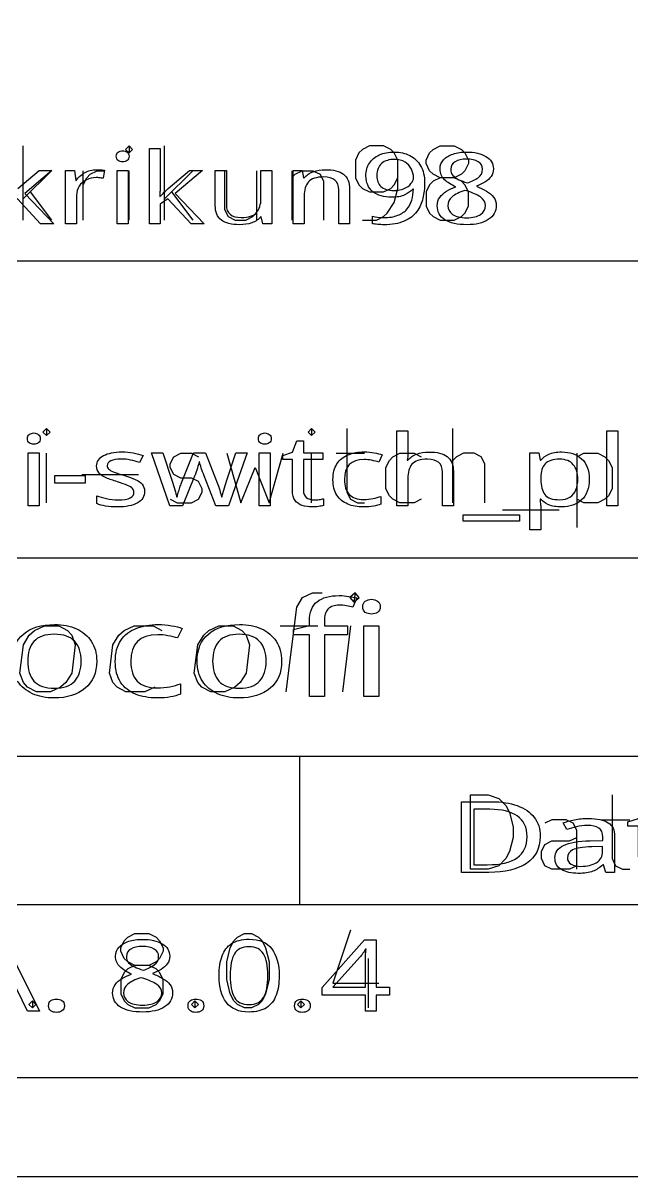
# Model space of a CAD drawing. Header units: millimetres. Extents: x 10 to 287, y 10 to 200.
# Drawn here: x 191.41 to 203.72, y 10 to 33.3 of the extents above; entities that cross this region are included whole.
import ezdxf

# ---------------------------------------------------------------- set-up
doc = ezdxf.new("R2010")
doc.units = ezdxf.units.MM
doc.layers.get('0').update_dxf_attribs({"linetype": 'CONTINUOUS'})

msp = doc.modelspace()

# ---------------------------------------------------------------- linework, layer by layer
at = {"color": 7}
for points in [[(10, 200.0072), (287.0022, 200.0072), (287.0022, 10), (10, 10)], [(12, 198.0072), (285.0022, 198.0072), (285.0022, 12), (12, 12)], [(177.0022, 44), (285.0022, 44), (285.0022, 12), (177.0022, 12)], [(193.4278, 30.724)], [(198.91708, 30.55)], [(200.3747, 30.556)], [(200.37778, 30.698)], [(192.90307, 30.342)], [(193.53627, 30.322), (193.53627, 29.25), (193.31428, 29.25), (193.31428, 30.322)], [(197.52203, 30.342)], [(199.52759, 30.068)], [(199.99876, 29.612)], [(191.63314, 25.024)], [(196.30005, 25.024)], [(203.43065, 23.55), (203.20806, 23.55), (203.20806, 25.07), (203.43065, 25.07)], [(191.74191, 24.622), (191.74191, 23.55), (191.51931, 23.55), (191.51931, 24.622)], [(196.40882, 24.622), (196.40882, 23.55), (196.18622, 23.55), (196.18622, 24.622)], [(202.25695, 24.494)], [(192.05809, 24.008), (192.05809, 24.164), (192.67023, 24.164), (192.67023, 24.008)], [(197.29165, 23.674)], [(198.29586, 23.53)], [(201.4425, 23.242), (200.30929, 23.242), (200.30929, 23.37), (201.4425, 23.37)], [(198.45701, 21.66532)], [(191.682, 19.7956), (191.5035, 19.8908), (191.4201, 19.986), (191.3487, 20.1765), (191.4201, 20.7479), (191.5392, 20.9384), (191.6463, 21.0337), (191.8487, 21.1289), (192.1344, 21.1289), (192.313, 21.0337), (192.3963, 20.9384), (192.4677, 20.7479), (192.3963, 20.1765), (192.2773, 19.986), (192.1701, 19.8908), (191.9677, 19.7956)], [(195.2058, 19.7956), (195.0273, 19.8908), (194.9439, 19.986), (194.8725, 20.1765), (194.9439, 20.7479), (195.063, 20.9384), (195.1701, 21.0337), (195.3725, 21.1289), (195.6582, 21.1289), (195.8368, 21.0337), (195.9201, 20.9384), (195.9915, 20.7479), (195.9201, 20.1765), (195.8011, 19.986), (195.6939, 19.8908), (195.4915, 19.7956)], [(198.6051, 21.12932), (198.6051, 19.69996), (198.30203, 19.69996), (198.30203, 21.12932)], [(191.50687, 20.41731)], [(192.90172, 20.41728)], [(195.24369, 20.41731)], [(196.63854, 20.41728)], [(194.12091, 19.67327)], [(200.458, 16.2139), (200.458, 17.7139), (200.8152, 17.7139), (201.0295, 17.6424), (201.1723, 17.4996), (201.2437, 17.3567), (201.3152, 17.071), (201.3152, 16.8567), (201.2437, 16.571), (201.1723, 16.4282), (201.0295, 16.2853), (200.8152, 16.2139)], [(202.83348, 17.24001)], [(201.59864, 16.87201)], [(201.86286, 16.87801)], [(195.8866, 14.9139), (196.0295, 14.9139), (196.1723, 14.8424), (196.2437, 14.771), (196.3152, 14.6282), (196.3866, 14.3424), (196.3866, 13.9853), (196.3152, 13.6996), (196.2437, 13.5567), (196.1723, 13.4853), (196.0295, 13.4139), (195.8866, 13.4139), (195.7437, 13.4853), (195.6723, 13.5567), (195.6009, 13.6996), (195.5295, 13.9853), (195.5295, 14.3424), (195.6009, 14.6282), (195.6723, 14.771), (195.7437, 14.8424)], [(191.50538, 13.35), (191.2851, 13.792), (190.56026, 13.792), (190.34255, 13.35), (190.10947, 13.35), (190.82407, 14.784), (191.03154, 14.784), (191.74358, 13.35)], [(193.82845, 14.798)], [(198.81487, 13.674), (198.5485, 13.674), (198.5485, 13.35), (198.33079, 13.35), (198.33079, 13.674), (197.45482, 13.674), (197.45482, 13.824), (198.31542, 14.786), (198.5485, 14.786), (198.5485, 13.832), (198.81487, 13.832)], [(193.82551, 14.656)], [(195.60045, 14.066)], [(196.58908, 14.066)], [(193.44384, 13.712)], [(191.93055, 13.458)], [(194.74754, 13.458)], [(196.89902, 13.458)]]:
    msp.add_lwpolyline(points, close=True, dxfattribs=at)
for points in [[(191.30629, 29.96), (191.73766, 30.322), (191.9975, 30.322), (191.45008, 29.864), (192.03534, 29.25), (191.76793, 29.25), (191.29872, 29.75), (191.14484, 29.644), (191.14484, 29.25), (190.92537, 29.25), (190.92537, 30.77), (191.14479, 30.77)], [(191.4139, 29.3217), (191.4139, 30.8217)], [(193.5567, 30.8217), (193.4853, 30.7502), (193.5567, 30.6788), (193.6281, 30.7502), (193.5567, 30.8217), (193.5567, 30.6788)], [(194.34609, 29.96), (194.77747, 30.322), (195.0373, 30.322), (194.48988, 29.864), (195.07514, 29.25), (194.80774, 29.25), (194.33852, 29.75), (194.18464, 29.644), (194.18464, 29.25), (193.96517, 29.25), (193.96517, 30.77), (194.18459, 30.77)], [(194.18459, 30.77), (194.18459, 29.976)], [(194.271, 29.3217), (194.271, 30.8217)], [(198.271, 29.3217), (198.5567, 29.3217), (198.6996, 29.3931), (198.771, 29.4645), (198.9139, 29.6788), (198.9853, 29.9645), (198.9853, 30.536), (198.9139, 30.6788), (198.8424, 30.7502), (198.6996, 30.8217), (198.4139, 30.8217), (198.271, 30.7502), (198.1996, 30.6788), (198.1281, 30.536), (198.1281, 30.1788), (198.1996, 30.036), (198.271, 29.9645), (198.4139, 29.8931), (198.6996, 29.8931), (198.8424, 29.9645), (198.9139, 30.036), (198.9853, 30.1788)], [(199.8424, 30.1788), (199.6996, 30.2502), (199.6281, 30.3217), (199.5567, 30.4645), (199.5567, 30.536), (199.6281, 30.6788), (199.6996, 30.7502), (199.8424, 30.8217), (200.1281, 30.8217), (200.271, 30.7502), (200.3424, 30.6788), (200.4139, 30.536), (200.4139, 30.4645), (200.3424, 30.3217), (200.271, 30.2502), (200.1281, 30.1788), (199.8424, 30.1788), (199.6996, 30.1074), (199.6281, 30.036), (199.5567, 29.8931), (199.5567, 29.6074), (199.6281, 29.4645), (199.6996, 29.3931), (199.8424, 29.3217), (200.1281, 29.3217), (200.271, 29.3931), (200.3424, 29.4645), (200.4139, 29.6074), (200.4139, 29.8931), (200.3424, 30.036), (200.271, 30.1074), (200.1281, 30.1788)], [(191.9853, 30.3217), (191.4139, 29.7502)], [(192.49442, 29.822), (192.49442, 29.25), (192.27243, 29.25), (192.27243, 30.322), (192.45406, 30.322), (192.47926, 30.126), (192.48936, 30.126)], [(192.6281, 29.3217), (192.6281, 30.3217)], [(192.6281, 30.036), (192.6996, 30.1788), (192.771, 30.2502), (192.9139, 30.3217), (193.0567, 30.3217)], [(193.06198, 30.33), (193.03428, 30.168)], [(193.5567, 29.3217), (193.5567, 30.3217)], [(194.8424, 30.3217), (194.271, 29.7502)], [(195.29706, 29.62), (195.29706, 30.322), (195.52158, 30.322), (195.52158, 29.632)], [(195.4853, 30.3217), (195.4853, 29.536), (195.5567, 29.3931), (195.6996, 29.3217), (195.9139, 29.3217), (196.0567, 29.3931), (196.1281, 29.4645)], [(196.1281, 30.3217), (196.1281, 29.3217)], [(196.44237, 30.322), (196.44237, 29.25), (196.26074, 29.25), (196.22794, 29.392), (196.21784, 29.392)], [(196.22037, 29.764), (196.22037, 30.322), (196.44237, 30.322)], [(196.8424, 30.3217), (196.8424, 29.3217)], [(196.8424, 30.1788), (196.9139, 30.2502), (197.0567, 30.3217), (197.271, 30.3217), (197.4139, 30.2502), (197.4853, 30.1074), (197.4853, 29.3217)], [(197.09319, 29.806), (197.09319, 29.25), (196.87119, 29.25), (196.87119, 30.322), (197.0503, 30.322), (197.0831, 30.176), (197.0957, 30.176)], [(191.5567, 29.8931), (191.9853, 29.3217)], [(194.4139, 29.8931), (194.8424, 29.3217)], [(198.01147, 29.948), (198.01147, 29.25), (197.792, 29.25), (197.792, 29.936)], [(199.30309, 29.95), (199.28799, 29.95)], [(200.37975, 29.912), (200.33935, 29.924)], [(194.17459, 29.802), (194.18469, 29.802)], [(198.47313, 29.25), (198.47313, 29.4)], [(177.0022, 28.5), (285.0022, 28.5)], [(191.8866, 25.1139), (191.8152, 25.0424), (191.8866, 24.971), (191.958, 25.0424), (191.8866, 25.1139), (191.8866, 24.971)], [(197.2437, 25.1139), (197.1723, 25.0424), (197.2437, 24.971), (197.3152, 25.0424), (197.2437, 25.1139), (197.2437, 24.971)], [(197.958, 25.1139), (197.958, 23.8282), (198.0295, 23.6853), (198.1723, 23.6139), (198.3152, 23.6139)], [(199.18867, 24.104), (199.18867, 23.55), (198.96607, 23.55), (198.96607, 25.07), (199.18873, 25.07)], [(199.18873, 25.07), (199.18873, 24.624)], [(200.1009, 23.6139), (200.1009, 25.1139)], [(196.85659, 23.862), (196.85659, 24.486), (196.66435, 24.486), (196.66435, 24.57), (196.85912, 24.64), (196.94762, 24.868), (197.07915, 24.868), (197.07915, 24.622), (197.47122, 24.622), (197.47122, 24.486), (197.07915, 24.486), (197.07915, 23.866)], [(191.8866, 23.6139), (191.8866, 24.6139)], [(193.84142, 24.57), (193.76552, 24.43)], [(194.87845, 24.154), (194.63562, 23.552), (194.38267, 23.552), (194.01083, 24.624), (194.24102, 24.624), (194.4282, 24.052)], [(194.3866, 23.6853), (194.5295, 23.6139), (194.8152, 23.6139), (194.958, 23.6853), (195.0295, 23.8282), (195.0295, 23.8996), (194.958, 24.0424), (194.8152, 24.1139), (194.6009, 24.1139), (194.458, 24.1853), (194.3866, 24.3282), (194.3866, 24.3996), (194.458, 24.5424), (194.6009, 24.6139), (194.8152, 24.6139), (194.958, 24.5424)], [(194.6179, 24.02), (194.8582, 24.624), (195.10103, 24.624), (195.33375, 24.02)], [(195.52595, 24.052), (195.71566, 24.624), (195.94331, 24.624), (195.56642, 23.552), (195.30596, 23.552)], [(195.5295, 24.6139), (195.8152, 23.6139), (196.1009, 24.3282), (196.3866, 23.6139), (196.6723, 24.6139)], [(197.2437, 23.6139), (197.2437, 24.6139)], [(197.7437, 24.6139), (198.3152, 24.6139)], [(198.66772, 24.584), (198.59942, 24.438)], [(199.458, 23.6853), (199.3152, 23.6139), (199.0295, 23.6139), (198.8866, 23.6853), (198.8152, 23.7567), (198.7437, 23.8996), (198.7437, 24.3282), (198.8152, 24.471), (198.8866, 24.5424), (199.0295, 24.6139), (199.3152, 24.6139), (199.458, 24.5424)], [(199.17603, 24.474), (199.19123, 24.474)], [(200.7437, 23.6139), (200.7437, 24.3996), (200.6723, 24.5424), (200.5295, 24.6139), (200.3152, 24.6139), (200.1723, 24.5424), (200.1009, 24.471)], [(201.87585, 23.51), (201.87585, 23.07), (201.65325, 23.07), (201.65325, 24.622), (201.83538, 24.622), (201.86568, 24.476), (201.87578, 24.476)], [(202.2982, 24.642), (202.29747, 24.642)], [(202.6009, 24.6139), (202.6009, 23.1139)], [(202.6009, 24.5424), (202.7437, 24.6139), (203.0295, 24.6139), (203.1723, 24.5424), (203.2437, 24.471), (203.3152, 24.3282), (203.3152, 23.8996), (203.2437, 23.7567), (203.1723, 23.6853), (203.0295, 23.6139), (202.7437, 23.6139), (202.6009, 23.6853)], [(194.97965, 24.44), (194.96955, 24.44)], [(200.10943, 24.248), (200.10943, 23.55), (199.88937, 23.55), (199.88937, 24.236)], [(192.6009, 24.1853), (193.7437, 24.1853)], [(195.30596, 23.552), (195.07325, 24.156)], [(201.87505, 24.122), (201.87505, 24.088)], [(193.86931, 23.846), (193.86921, 23.846)], [(192.90295, 23.598), (192.90295, 23.758)], [(194.5167, 23.732), (194.5268, 23.732)], [(195.42475, 23.734), (195.43485, 23.734)], [(197.48132, 23.696), (197.48132, 23.562)], [(198.64493, 23.744), (198.64493, 23.588)], [(201.87505, 23.686), (201.85985, 23.686)], [(201.1009, 23.471), (202.2437, 23.471)], [(177.0022, 22.5), (285.0022, 22.5)], [(196.7296, 19.7956), (196.9439, 21.5098), (197.063, 21.7003), (197.2654, 21.7956), (197.4558, 21.7956)], [(198.1225, 21.7956), (198.0154, 21.7003), (198.0987, 21.6051), (198.2058, 21.7003), (198.1225, 21.7956), (198.0987, 21.6051)], [(198.15737, 21.69203), (198.07817, 21.50803)], [(197.96795, 20.94798), (197.503, 20.94798), (197.503, 19.69996), (197.19992, 19.69996), (197.19992, 20.94798), (196.87618, 20.94798), (196.87618, 21.05732), (197.19992, 21.13732), (197.19992, 21.22002)], [(197.50304, 21.22269), (197.50304, 21.12939), (197.96799, 21.12939), (197.96795, 20.94798)], [(194.0749, 19.8908), (193.8725, 19.7956), (193.4915, 19.7956), (193.313, 19.8908), (193.2296, 19.986), (193.1582, 20.1765), (193.2296, 20.7479), (193.3487, 20.9384), (193.4558, 21.0337), (193.6582, 21.1289), (194.0392, 21.1289), (194.2177, 21.0337)], [(194.6272, 21.07862), (194.5342, 20.88395)], [(196.6106, 21.1289), (197.3725, 21.1289)], [(197.8725, 19.7956), (198.0392, 21.1289)], [(194.59619, 19.95857), (194.59619, 19.75057)], [(177.0022, 18.5), (285.0022, 18.5)], [(197.0022, 18.5), (197.0022, 15.5)], [(203.3152, 17.7139), (203.3152, 16.4282), (203.3866, 16.2853), (203.5295, 16.2139), (203.6723, 16.2139)], [(200.82545, 16.15001), (200.27198, 16.15001), (200.27198, 17.57801), (200.88386, 17.57801)], [(200.8477, 17.42401), (200.52229, 17.42401), (200.52229, 16.30401), (200.79208, 16.30401)], [(203.84871, 16.46201), (203.84871, 17.08601), (203.63733, 17.08601), (203.63733, 17.17001), (203.85149, 17.24001), (203.94879, 17.46801), (204.09342, 17.46801), (204.09342, 17.22201), (204.52451, 17.22201), (204.52451, 17.08601), (204.09342, 17.08601), (204.09342, 16.46601)], [(202.6009, 16.2139), (202.6009, 16.9996), (202.5295, 17.1424), (202.3866, 17.2139), (202.1009, 17.2139), (201.958, 17.1424)], [(202.39961, 17.01601), (202.32451, 17.14801)], [(203.1009, 17.2139), (203.6723, 17.2139)], [(202.6009, 16.2853), (202.458, 16.2139), (202.1009, 16.2139), (201.958, 16.2853), (201.8866, 16.4282), (201.8866, 16.571), (201.958, 16.7139), (202.1009, 16.7853), (202.458, 16.7853), (202.6009, 16.8567)], [(202.87524, 16.79001), (203.12834, 16.79601), (203.12834, 16.86001)], [(203.36753, 16.88001), (203.36753, 16.15001), (203.18952, 16.15001), (203.14222, 16.30201), (203.13112, 16.30201)], [(203.12556, 16.67401), (202.90584, 16.66801)], [(203.12556, 16.57801), (203.12556, 16.67401)], [(177.0022, 15.5), (285.0022, 15.5)], [(193.6723, 14.271), (193.5295, 14.3424), (193.458, 14.4139), (193.3866, 14.5567), (193.3866, 14.6282), (193.458, 14.771), (193.5295, 14.8424), (193.6723, 14.9139), (193.958, 14.9139), (194.1009, 14.8424), (194.1723, 14.771), (194.2437, 14.6282), (194.2437, 14.5567), (194.1723, 14.4139), (194.1009, 14.3424), (193.958, 14.271), (193.6723, 14.271), (193.5295, 14.1996), (193.458, 14.1282), (193.3866, 13.9853), (193.3866, 13.6996), (193.458, 13.5567), (193.5295, 13.4853), (193.6723, 13.4139), (193.958, 13.4139), (194.1009, 13.4853), (194.1723, 13.5567), (194.2437, 13.6996), (194.2437, 13.9853), (194.1723, 14.1282), (194.1009, 14.1996), (193.958, 14.271)], [(198.0295, 14.9853), (197.6723, 13.9139), (198.6009, 13.9139)], [(198.34399, 14.598), (198.33379, 14.598)], [(198.22369, 14.442), (197.67557, 13.832), (198.33079, 13.832)], [(198.33079, 13.832), (198.33079, 14.282)], [(198.3866, 14.4139), (198.3866, 13.4139)], [(193.83063, 14.012), (193.78963, 14.024)], [(191.6009, 13.5567), (191.6723, 13.4853), (191.6009, 13.4139), (191.5295, 13.4853), (191.6009, 13.5567), (191.6009, 13.4139)], [(194.8866, 13.5567), (194.958, 13.4853), (194.8866, 13.4139), (194.8152, 13.4853), (194.8866, 13.5567), (194.8866, 13.4139)], [(197.0295, 13.5567), (197.1009, 13.4853), (197.0295, 13.4139), (196.958, 13.4853), (197.0295, 13.5567), (197.0295, 13.4139)]]:
    msp.add_lwpolyline(points, dxfattribs=at)
for points in [[(193.2967, 30.612), (193.2967, 30.650667), (193.3093, 30.678667), (193.3345, 30.696)], [(193.3345, 30.526), (193.3093, 30.544667), (193.2967, 30.573333), (193.2967, 30.612)], [(193.3345, 30.696), (193.3597, 30.714667), (193.3908, 30.724), (193.4278, 30.724)], [(193.4278, 30.724), (193.461467, 30.724), (193.4909, 30.714667), (193.5161, 30.696)], [(193.5161, 30.696), (193.543033, 30.678667), (193.5565, 30.650667), (193.5565, 30.612)], [(193.5565, 30.612), (193.5565, 30.573333), (193.543033, 30.544667), (193.5161, 30.526)], [(198.4126, 30.474), (198.459667, 30.546), (198.526097, 30.601333), (198.61189, 30.64)], [(198.61189, 30.64), (198.699343, 30.678667), (198.80109, 30.698), (198.91713, 30.698)], [(198.9171, 30.55), (198.812833, 30.55), (198.727063, 30.522667), (198.65979, 30.468)], [(199.13151, 30.494), (199.07431, 30.531333), (199.002833, 30.55), (198.91708, 30.55)], [(198.91713, 30.698), (199.03149, 30.698), (199.13492, 30.674667), (199.22742, 30.628)], [(199.22742, 30.628), (199.319913, 30.582667), (199.39307, 30.513333), (199.44689, 30.42)], [(199.84049, 30.358), (199.84049, 30.43), (199.864023, 30.491333), (199.91109, 30.542)], [(199.91109, 30.542), (199.958157, 30.592667), (200.022063, 30.631333), (200.10281, 30.658)], [(200.10281, 30.658), (200.183537, 30.684667), (200.275193, 30.698), (200.37778, 30.698)], [(200.37472, 30.556), (200.28054, 30.556), (200.20402, 30.538), (200.14516, 30.502)], [(200.60931, 30.502), (200.550443, 30.538), (200.47224, 30.556), (200.3747, 30.556)], [(200.37772, 30.698), (200.535807, 30.698), (200.665303, 30.668667), (200.76621, 30.61)], [(200.76621, 30.61), (200.867117, 30.551333), (200.91757, 30.466667), (200.91757, 30.356)], [(192.65585, 30.278), (192.726483, 30.320667), (192.80889, 30.342), (192.90307, 30.342)], [(192.90308, 30.342), (192.92828, 30.342), (192.95518, 30.340667), (192.98378, 30.338)], [(192.98378, 30.338), (193.01238, 30.336667), (193.038447, 30.334), (193.06198, 30.33)], [(193.4278, 30.5), (193.3908, 30.5), (193.3597, 30.508667), (193.3345, 30.526)], [(193.5161, 30.526), (193.4909, 30.508667), (193.461467, 30.5), (193.4278, 30.5)], [(197.0957, 30.176), (197.139433, 30.232), (197.199977, 30.273333), (197.27733, 30.3)], [(197.27733, 30.3), (197.354697, 30.328), (197.436263, 30.342), (197.52203, 30.342)], [(197.52207, 30.342), (197.683523, 30.342), (197.805453, 30.310667), (197.88786, 30.248)], [(198.342, 30.216), (198.342, 30.316), (198.365533, 30.402), (198.4126, 30.474)], [(198.65979, 30.468), (198.59419, 30.413333), (198.56139, 30.33), (198.56139, 30.218)], [(199.26016, 30.354), (199.23156, 30.41), (199.188677, 30.456667), (199.13151, 30.494)], [(199.30306, 30.184), (199.30306, 30.241333), (199.28876, 30.298), (199.26016, 30.354)], [(199.44689, 30.42), (199.50069, 30.328), (199.52759, 30.210667), (199.52759, 30.068)], [(199.93129, 30.14), (199.870757, 30.197333), (199.84049, 30.27), (199.84049, 30.358)], [(200.14516, 30.502), (200.086293, 30.467333), (200.05686, 30.416667), (200.05686, 30.35)], [(200.05686, 30.35), (200.05686, 30.300667), (200.07116, 30.259333), (200.09976, 30.226)], [(200.60681, 30.18), (200.667343, 30.221333), (200.69761, 30.278), (200.69761, 30.35)], [(200.69761, 30.35), (200.69761, 30.416667), (200.668177, 30.467333), (200.60931, 30.502)], [(200.91757, 30.356), (200.91757, 30.298667), (200.901603, 30.248667), (200.86967, 30.206)], [(192.48936, 30.126), (192.531427, 30.184667), (192.586923, 30.235333), (192.65585, 30.278)], [(192.69373, 30.136), (192.633197, 30.106667), (192.584427, 30.064667), (192.54742, 30.01)], [(192.88798, 30.182), (192.819027, 30.182), (192.754277, 30.166667), (192.69373, 30.136)], [(192.96108, 30.178), (192.934147, 30.180667), (192.90978, 30.182), (192.88798, 30.182)], [(193.03428, 30.168), (193.012413, 30.172), (192.988013, 30.175333), (192.96108, 30.178)], [(197.17899, 30.094), (197.12179, 30.027333), (197.09319, 29.931333), (197.09319, 29.806)], [(197.48928, 30.194), (197.3396, 30.194), (197.23617, 30.160667), (197.17899, 30.094)], [(197.792, 29.936), (197.792, 30.108), (197.691093, 30.194), (197.48928, 30.194)], [(197.88786, 30.248), (197.970267, 30.185333), (198.01147, 30.085333), (198.01147, 29.948)], [(198.48326, 29.896), (198.389087, 29.972), (198.342, 30.078667), (198.342, 30.216)], [(198.56139, 30.218), (198.56139, 30.126), (198.589123, 30.053333), (198.64459, 30)], [(199.25256, 30.06), (199.286227, 30.1), (199.30306, 30.141333), (199.30306, 30.184)], [(199.52759, 30.068), (199.52759, 29.965333), (199.515823, 29.864), (199.49229, 29.764)], [(200.15581, 29.996), (200.066677, 30.036), (199.991837, 30.084), (199.93129, 30.14)], [(200.09976, 30.226), (200.130027, 30.192667), (200.17039, 30.164), (200.22085, 30.14)], [(200.22085, 30.14), (200.271317, 30.117333), (200.326813, 30.095333), (200.38734, 30.074)], [(200.38734, 30.074), (200.474793, 30.103333), (200.54795, 30.138667), (200.60681, 30.18)], [(200.74606, 30.092), (200.693927, 30.06), (200.636747, 30.031333), (200.57452, 30.006)], [(200.86967, 30.206), (200.839403, 30.163333), (200.7982, 30.125333), (200.74606, 30.092)], [(192.54742, 30.01), (192.512087, 29.956667), (192.49442, 29.894), (192.49442, 29.822)], [(194.17959, 29.892), (194.17759, 29.857333), (194.175923, 29.827333), (194.17459, 29.802)], [(194.18459, 29.976), (194.18459, 29.954667), (194.182923, 29.926667), (194.17959, 29.892)], [(194.18469, 29.802), (194.194757, 29.812667), (194.20989, 29.828), (194.23009, 29.848)], [(194.23009, 29.848), (194.25029, 29.868), (194.270457, 29.888), (194.29059, 29.908)], [(194.29059, 29.908), (194.312457, 29.929333), (194.330957, 29.946667), (194.34609, 29.96)], [(198.85914, 29.784), (198.70442, 29.784), (198.579127, 29.821333), (198.48326, 29.896)], [(198.64459, 30), (198.70179, 29.948), (198.789243, 29.922), (198.90695, 29.922)], [(199.12654, 29.832), (199.057587, 29.8), (198.968453, 29.784), (198.85914, 29.784)], [(198.90695, 29.922), (198.987677, 29.922), (199.05747, 29.934667), (199.11633, 29.96)], [(199.11633, 29.96), (199.175197, 29.986667), (199.220607, 30.02), (199.25256, 30.06)], [(199.28799, 29.95), (199.249323, 29.904667), (199.195507, 29.865333), (199.12654, 29.832)], [(199.26779, 29.728), (199.28799, 29.798667), (199.299757, 29.872667), (199.30309, 29.95)], [(199.83291, 29.782), (199.868243, 29.831333), (199.91449, 29.873333), (199.97165, 29.908)], [(199.97165, 29.908), (200.02885, 29.942667), (200.090237, 29.972), (200.15581, 29.996)], [(200.33935, 29.924), (200.228357, 29.885333), (200.143427, 29.842), (200.08456, 29.794)], [(200.65472, 29.79), (200.585767, 29.836667), (200.49411, 29.877333), (200.37975, 29.912)], [(200.57452, 30.006), (200.64852, 29.976667), (200.71579, 29.944667), (200.77633, 29.91)], [(200.77633, 29.91), (200.836863, 29.875333), (200.884793, 29.834667), (200.92012, 29.788)], [(195.42068, 29.322), (195.338267, 29.384667), (195.29706, 29.484), (195.29706, 29.62)], [(195.52158, 29.632), (195.52158, 29.461333), (195.621647, 29.376), (195.82178, 29.376)], [(196.13207, 29.476), (196.190937, 29.542667), (196.22037, 29.638667), (196.22037, 29.764)], [(199.16939, 29.544), (199.21479, 29.597333), (199.24759, 29.658667), (199.26779, 29.728)], [(199.49229, 29.764), (199.470423, 29.665333), (199.42922, 29.575333), (199.36868, 29.494)], [(199.78241, 29.614), (199.78241, 29.678), (199.799243, 29.734), (199.83291, 29.782)], [(199.93629, 29.33), (199.833703, 29.398), (199.78241, 29.492667), (199.78241, 29.614)], [(200.08456, 29.794), (200.02736, 29.746), (199.99876, 29.685333), (199.99876, 29.612)], [(199.99884, 29.612), (199.99884, 29.542667), (200.02994, 29.484667), (200.09214, 29.438)], [(200.75814, 29.618), (200.75814, 29.687333), (200.723667, 29.744667), (200.65472, 29.79)], [(200.65974, 29.438), (200.72534, 29.484667), (200.75814, 29.544667), (200.75814, 29.618)], [(200.97562, 29.62), (200.97562, 29.5), (200.921803, 29.404667), (200.81417, 29.334)], [(200.92012, 29.788), (200.95712, 29.741333), (200.97562, 29.685333), (200.97562, 29.62)], [(195.82178, 29.376), (195.971453, 29.376), (196.074883, 29.409333), (196.13207, 29.476)], [(196.21784, 29.392), (196.174107, 29.336), (196.11356, 29.294667), (196.0362, 29.268)], [(198.47313, 29.4), (198.53873, 29.382667), (198.61273, 29.374), (198.69513, 29.374)], [(198.69513, 29.374), (198.81285, 29.374), (198.90955, 29.389333), (198.98523, 29.42)], [(198.98523, 29.42), (199.062597, 29.450667), (199.123983, 29.492), (199.16939, 29.544)], [(199.36868, 29.494), (199.309813, 29.414), (199.225723, 29.35), (199.11641, 29.302)], [(200.09214, 29.438), (200.15434, 29.392667), (200.250203, 29.37), (200.37973, 29.37)], [(200.37973, 29.37), (200.502497, 29.37), (200.595833, 29.392667), (200.65974, 29.438)], [(195.78898, 29.23), (195.625853, 29.23), (195.503087, 29.260667), (195.42068, 29.322)], [(196.0362, 29.268), (195.95884, 29.242667), (195.876433, 29.23), (195.78898, 29.23)], [(198.58161, 29.236), (198.53621, 29.238667), (198.50005, 29.243333), (198.47313, 29.25)], [(198.70017, 29.23), (198.66657, 29.23), (198.62705, 29.232), (198.58161, 29.236)], [(199.11641, 29.302), (199.008777, 29.254), (198.87003, 29.23), (198.70017, 29.23)], [(200.38532, 29.23), (200.190233, 29.23), (200.040557, 29.263333), (199.93629, 29.33)], [(200.81417, 29.334), (200.706537, 29.264667), (200.563587, 29.23), (200.38532, 29.23)], [(191.50164, 24.912), (191.50164, 24.950667), (191.514273, 24.978667), (191.53954, 24.996)], [(191.53954, 24.996), (191.564807, 25.014667), (191.596007, 25.024), (191.63314, 25.024)], [(191.63314, 25.024), (191.666873, 25.024), (191.696373, 25.014667), (191.72164, 24.996)], [(191.72164, 24.996), (191.74864, 24.978667), (191.76214, 24.950667), (191.76214, 24.912)], [(196.16855, 24.912), (196.16855, 24.950667), (196.181183, 24.978667), (196.20645, 24.996)], [(196.20645, 24.996), (196.231717, 25.014667), (196.262917, 25.024), (196.30005, 25.024)], [(196.30005, 25.024), (196.333783, 25.024), (196.363283, 25.014667), (196.38855, 24.996)], [(196.38855, 24.996), (196.41555, 24.978667), (196.42905, 24.950667), (196.42905, 24.912)], [(191.53954, 24.826), (191.514273, 24.844667), (191.50164, 24.873333), (191.50164, 24.912)], [(191.63314, 24.8), (191.596007, 24.8), (191.564807, 24.808667), (191.53954, 24.826)], [(191.72164, 24.826), (191.696373, 24.808667), (191.666873, 24.8), (191.63314, 24.8)], [(191.76214, 24.912), (191.76214, 24.873333), (191.74864, 24.844667), (191.72164, 24.826)], [(196.20645, 24.826), (196.181183, 24.844667), (196.16855, 24.873333), (196.16855, 24.912)], [(196.30005, 24.8), (196.262917, 24.8), (196.231717, 24.808667), (196.20645, 24.826)], [(196.38855, 24.826), (196.363283, 24.808667), (196.333783, 24.8), (196.30005, 24.8)], [(196.42905, 24.912), (196.42905, 24.873333), (196.41555, 24.844667), (196.38855, 24.826)], [(192.90045, 24.358), (192.90045, 24.448667), (192.946823, 24.518667), (193.03957, 24.568)], [(193.03957, 24.568), (193.134003, 24.617333), (193.257103, 24.642), (193.40887, 24.642)], [(193.39369, 24.498), (193.302623, 24.498), (193.23264, 24.486), (193.18374, 24.462)], [(193.58593, 24.478), (193.52353, 24.491333), (193.45945, 24.498), (193.39369, 24.498)], [(193.40887, 24.642), (193.491503, 24.642), (193.568233, 24.635333), (193.63906, 24.622)], [(193.76552, 24.43), (193.708187, 24.448667), (193.648323, 24.464667), (193.58593, 24.478)], [(193.63906, 24.622), (193.711573, 24.608667), (193.779027, 24.591333), (193.84142, 24.57)], [(197.75711, 24.402), (197.812777, 24.484667), (197.88866, 24.545333), (197.98476, 24.584)], [(198.306, 24.488), (198.03956, 24.488), (197.90634, 24.352667), (197.90634, 24.082)], [(197.98476, 24.584), (198.08088, 24.622667), (198.18965, 24.642), (198.31107, 24.642)], [(198.45777, 24.472), (198.40377, 24.482667), (198.35318, 24.488), (198.306, 24.488)], [(198.31107, 24.642), (198.378523, 24.642), (198.44429, 24.636), (198.50837, 24.624)], [(198.59942, 24.438), (198.558953, 24.45), (198.511737, 24.461333), (198.45777, 24.472)], [(198.50837, 24.624), (198.574103, 24.613333), (198.62722, 24.6), (198.66772, 24.584)], [(199.18873, 24.624), (199.18873, 24.570667), (199.184497, 24.520667), (199.17603, 24.474)], [(199.19123, 24.474), (199.235097, 24.528667), (199.294117, 24.57), (199.36829, 24.598)], [(199.58583, 24.494), (199.434057, 24.494), (199.329503, 24.46), (199.27217, 24.392)], [(199.36829, 24.598), (199.444177, 24.626), (199.525963, 24.64), (199.61365, 24.64)], [(199.88937, 24.236), (199.88937, 24.408), (199.78819, 24.494), (199.58583, 24.494)], [(199.61365, 24.64), (199.777223, 24.64), (199.900327, 24.608667), (199.98296, 24.546)], [(199.98296, 24.546), (200.067273, 24.484667), (200.10943, 24.385333), (200.10943, 24.248)], [(201.87578, 24.476), (201.916247, 24.522667), (201.969367, 24.562), (202.03514, 24.594)], [(202.25697, 24.494), (202.11869, 24.494), (202.020883, 24.463333), (201.96355, 24.402)], [(202.03514, 24.594), (202.10094, 24.626), (202.188627, 24.642), (202.2982, 24.642)], [(202.53267, 24.384), (202.47367, 24.457333), (202.381763, 24.494), (202.25695, 24.494)], [(202.29747, 24.642), (202.464417, 24.642), (202.59848, 24.596), (202.69966, 24.504)], [(202.69966, 24.504), (202.802527, 24.412), (202.85396, 24.273333), (202.85396, 24.088)], [(192.95105, 24.214), (192.917317, 24.251333), (192.90045, 24.299333), (192.90045, 24.358)], [(193.18374, 24.462), (193.13654, 24.439333), (193.11294, 24.408), (193.11294, 24.368)], [(193.11294, 24.368), (193.11294, 24.337333), (193.123907, 24.312), (193.14584, 24.292)], [(193.14584, 24.292), (193.167773, 24.272), (193.204027, 24.252), (193.2546, 24.232)], [(194.93665, 24.316), (194.92145, 24.264), (194.90205, 24.21), (194.87845, 24.154)], [(194.96955, 24.44), (194.962817, 24.409333), (194.95185, 24.368), (194.93665, 24.316)], [(195.01505, 24.316), (194.998183, 24.368), (194.986383, 24.409333), (194.97965, 24.44)], [(195.07325, 24.156), (195.051317, 24.210667), (195.031917, 24.264), (195.01505, 24.316)], [(197.67611, 24.08), (197.67611, 24.212), (197.70311, 24.319333), (197.75711, 24.402)], [(199.27217, 24.392), (199.216503, 24.325333), (199.18867, 24.229333), (199.18867, 24.104)], [(201.96355, 24.402), (201.906217, 24.340667), (201.876717, 24.247333), (201.87505, 24.122)], [(202.62377, 24.09), (202.62377, 24.212667), (202.593403, 24.310667), (202.53267, 24.384)], [(193.09523, 24.118), (193.03283, 24.144667), (192.98477, 24.176667), (192.95105, 24.214)], [(193.32035, 24.038), (193.232663, 24.064667), (193.157623, 24.091333), (193.09523, 24.118)], [(193.2546, 24.232), (193.306867, 24.212), (193.376007, 24.189333), (193.46202, 24.164)], [(193.52524, 23.966), (193.47804, 23.987333), (193.409743, 24.011333), (193.32035, 24.038)], [(193.46202, 24.164), (193.548027, 24.138667), (193.621383, 24.112667), (193.68209, 24.086)], [(193.68209, 24.086), (193.742823, 24.059333), (193.789197, 24.026667), (193.82121, 23.988)], [(194.4282, 24.052), (194.446733, 23.994667), (194.464433, 23.936667), (194.4813, 23.878)], [(194.5825, 23.92), (194.5943, 23.957333), (194.6061, 23.990667), (194.6179, 24.02)], [(195.33375, 24.02), (195.350617, 23.973333), (195.368317, 23.923333), (195.38685, 23.87)], [(195.46775, 23.872), (195.486283, 23.930667), (195.505683, 23.990667), (195.52595, 24.052)], [(197.75451, 23.768), (197.702243, 23.849333), (197.67611, 23.953333), (197.67611, 24.08)], [(197.90634, 24.082), (197.90634, 23.952667), (197.938373, 23.853333), (198.00244, 23.784)], [(201.87505, 24.088), (201.87505, 23.956), (201.902017, 23.854), (201.95595, 23.782)], [(202.58327, 23.876), (202.61027, 23.938667), (202.62377, 24.01), (202.62377, 24.09)], [(202.85396, 24.088), (202.85396, 23.905333), (202.802527, 23.766667), (202.69966, 23.672)], [(193.62642, 23.902), (193.607887, 23.923333), (193.57416, 23.944667), (193.52524, 23.966)], [(193.57832, 23.714), (193.62892, 23.743333), (193.65422, 23.782), (193.65422, 23.83)], [(193.65422, 23.83), (193.65422, 23.856667), (193.644953, 23.880667), (193.62642, 23.902)], [(193.86921, 23.846), (193.86921, 23.742), (193.820307, 23.663333), (193.7225, 23.61)], [(193.82121, 23.988), (193.853277, 23.950667), (193.86931, 23.903333), (193.86931, 23.846)], [(194.4813, 23.878), (194.498167, 23.819333), (194.509967, 23.770667), (194.5167, 23.732)], [(194.5268, 23.732), (194.532133, 23.754667), (194.539733, 23.782667), (194.5496, 23.816)], [(194.5496, 23.816), (194.559733, 23.849333), (194.5707, 23.884), (194.5825, 23.92)], [(195.38685, 23.87), (195.405383, 23.816667), (195.418017, 23.771333), (195.42475, 23.734)], [(195.43485, 23.734), (195.440183, 23.767333), (195.45115, 23.813333), (195.46775, 23.872)], [(196.91219, 23.66), (196.875123, 23.708), (196.85659, 23.775333), (196.85659, 23.862)], [(197.07915, 23.866), (197.07915, 23.800667), (197.09855, 23.752), (197.13735, 23.72)], [(198.00244, 23.784), (198.068173, 23.716), (198.165137, 23.682), (198.29333, 23.682)], [(201.95595, 23.782), (202.011617, 23.711333), (202.11364, 23.676), (202.26202, 23.676)], [(202.46438, 23.728), (202.518313, 23.764), (202.557943, 23.813333), (202.58327, 23.876)], [(192.90295, 23.758), (192.956883, 23.736667), (193.021807, 23.716667), (193.09772, 23.698)], [(193.08254, 23.548), (193.015087, 23.56), (192.955223, 23.576667), (192.90295, 23.598)], [(193.3279, 23.53), (193.233467, 23.53), (193.15168, 23.536), (193.08254, 23.548)], [(193.09772, 23.698), (193.175287, 23.680667), (193.2537, 23.672), (193.33296, 23.672)], [(193.7225, 23.61), (193.624693, 23.556667), (193.49316, 23.53), (193.3279, 23.53)], [(193.33296, 23.672), (193.44594, 23.672), (193.527727, 23.686), (193.57832, 23.714)], [(197.05637, 23.558), (196.99737, 23.578), (196.94931, 23.612), (196.91219, 23.66)], [(197.25367, 23.53), (197.182843, 23.53), (197.117077, 23.539333), (197.05637, 23.558)], [(197.13735, 23.72), (197.177817, 23.689333), (197.22925, 23.674), (197.29165, 23.674)], [(197.38014, 23.54), (197.336273, 23.533333), (197.294117, 23.53), (197.25367, 23.53)], [(197.29161, 23.674), (197.325343, 23.674), (197.359913, 23.676), (197.39532, 23.68)], [(197.48132, 23.562), (197.45772, 23.552667), (197.423993, 23.545333), (197.38014, 23.54)], [(197.39532, 23.68), (197.43072, 23.684), (197.459387, 23.689333), (197.48132, 23.696)], [(197.97457, 23.588), (197.881823, 23.626667), (197.80847, 23.686667), (197.75451, 23.768)], [(198.29582, 23.53), (198.174407, 23.53), (198.067323, 23.549333), (197.97457, 23.588)], [(198.29333, 23.682), (198.365843, 23.682), (198.430767, 23.688), (198.4881, 23.7)], [(198.49316, 23.546), (198.439227, 23.535333), (198.37346, 23.53), (198.29586, 23.53)], [(198.4881, 23.7), (198.545433, 23.712), (198.59771, 23.726667), (198.64493, 23.744)], [(198.64493, 23.588), (198.599397, 23.569333), (198.548807, 23.555333), (198.49316, 23.546)], [(201.85985, 23.686), (201.86185, 23.663333), (201.864517, 23.634667), (201.86785, 23.6)], [(201.86785, 23.6), (201.873183, 23.565333), (201.87585, 23.535333), (201.87585, 23.51)], [(202.03441, 23.576), (201.966957, 23.606667), (201.913837, 23.643333), (201.87505, 23.686)], [(202.29494, 23.53), (202.190387, 23.53), (202.103543, 23.545333), (202.03441, 23.576)], [(202.26202, 23.676), (202.342967, 23.676), (202.41042, 23.693333), (202.46438, 23.728)], [(202.69966, 23.672), (202.59848, 23.577333), (202.463573, 23.53), (202.29494, 23.53)], [(197.3549, 21.61736), (197.46052, 21.69914), (197.608617, 21.74003), (197.79919, 21.74003)], [(197.79919, 21.74003), (197.87037, 21.74003), (197.936957, 21.734697), (197.99895, 21.72403)], [(197.99895, 21.72403), (198.06095, 21.715163), (198.113757, 21.704497), (198.15737, 21.69203)], [(197.19992, 21.22002), (197.19992, 21.404913), (197.25158, 21.53736), (197.3549, 21.61736)], [(197.57534, 21.46803), (197.52714, 21.416497), (197.50304, 21.334717), (197.50304, 21.22269)], [(197.80264, 21.54803), (197.701613, 21.54803), (197.625847, 21.521363), (197.57534, 21.46803)], [(197.95074, 21.53473), (197.90254, 21.543597), (197.853173, 21.54803), (197.80264, 21.54803)], [(198.07817, 21.50803), (198.041437, 21.516897), (197.99896, 21.525797), (197.95074, 21.53473)], [(198.27788, 21.51602), (198.27788, 21.567553), (198.295113, 21.604887), (198.32958, 21.62802)], [(198.32958, 21.40135), (198.295113, 21.426217), (198.27788, 21.46444), (198.27788, 21.51602)], [(198.32958, 21.62802), (198.364047, 21.652887), (198.406523, 21.66532), (198.45701, 21.66532)], [(198.45701, 21.66532), (198.502943, 21.66532), (198.543123, 21.652887), (198.57755, 21.62802)], [(198.57755, 21.62802), (198.614283, 21.604887), (198.63265, 21.567553), (198.63265, 21.51602)], [(198.63265, 21.51602), (198.63265, 21.464487), (198.614283, 21.426263), (198.57755, 21.40135)], [(198.45701, 21.36665), (198.406477, 21.36665), (198.364, 21.378217), (198.32958, 21.40135)], [(198.57755, 21.40135), (198.543083, 21.378217), (198.502903, 21.36665), (198.45701, 21.36665)], [(191.42076, 20.96395), (191.5746, 21.09195), (191.78469, 21.15595), (192.05103, 21.15595)], [(192.05103, 21.15595), (192.216343, 21.15595), (192.36329, 21.126617), (192.49187, 21.06795)], [(192.49187, 21.06795), (192.62045, 21.011083), (192.72033, 20.927527), (192.79151, 20.81728)], [(193.38733, 20.83595), (193.463103, 20.94617), (193.566427, 21.02706), (193.6973, 21.07862)], [(193.6973, 21.07862), (193.828173, 21.130153), (193.976267, 21.15592), (194.14158, 21.15592)], [(194.14158, 21.15592), (194.233427, 21.15592), (194.322973, 21.14792), (194.41022, 21.13192)], [(194.41022, 21.13192), (194.499767, 21.11772), (194.572093, 21.099953), (194.6272, 21.07862)], [(195.15759, 20.96395), (195.311423, 21.09195), (195.52151, 21.15595), (195.78785, 21.15595)], [(195.78785, 21.15595), (195.95317, 21.15595), (196.100117, 21.126617), (196.22869, 21.06795)], [(196.22869, 21.06795), (196.35727, 21.011083), (196.45715, 20.927527), (196.52833, 20.81728)], [(191.19346, 20.41728), (191.19346, 20.653727), (191.269227, 20.83595), (191.42076, 20.96395)], [(191.6343, 20.81465), (191.549347, 20.718643), (191.50687, 20.586197), (191.50687, 20.41731)], [(192.04414, 20.95865), (191.855867, 20.95865), (191.719253, 20.91065), (191.6343, 20.81465)], [(192.45743, 20.81465), (192.370183, 20.91065), (192.23242, 20.95865), (192.04414, 20.95865)], [(192.58831, 20.41731), (192.58831, 20.586197), (192.544683, 20.718643), (192.45743, 20.81465)], [(192.79151, 20.81728), (192.864983, 20.708833), (192.90172, 20.5755), (192.90172, 20.41728)], [(193.27712, 20.40661), (193.27712, 20.58261), (193.313857, 20.725723), (193.38733, 20.83595)], [(194.13469, 20.95055), (193.77191, 20.95055), (193.59052, 20.770103), (193.59052, 20.40921)], [(194.34133, 20.92925), (194.267857, 20.94345), (194.198977, 20.95055), (194.13469, 20.95055)], [(194.5342, 20.88395), (194.479067, 20.89995), (194.414777, 20.91505), (194.34133, 20.92925)], [(194.93028, 20.41728), (194.93028, 20.653727), (195.00605, 20.83595), (195.15759, 20.96395)], [(195.37112, 20.81465), (195.286167, 20.718643), (195.24369, 20.586197), (195.24369, 20.41731)], [(195.78096, 20.95865), (195.592687, 20.95865), (195.456073, 20.91065), (195.37112, 20.81465)], [(196.19425, 20.81465), (196.107003, 20.91065), (195.96924, 20.95865), (195.78096, 20.95865)], [(196.32513, 20.41731), (196.32513, 20.586197), (196.281503, 20.718643), (196.19425, 20.81465)], [(196.52833, 20.81728), (196.601803, 20.708833), (196.63854, 20.5755), (196.63854, 20.41728)], [(191.50687, 20.41731), (191.50687, 20.248417), (191.549347, 20.114193), (191.6343, 20.01464)], [(192.45743, 20.01464), (192.544683, 20.114193), (192.58831, 20.248417), (192.58831, 20.41731)], [(192.90172, 20.41731), (192.90172, 20.180863), (192.823653, 19.99775), (192.66752, 19.86797)], [(193.38389, 19.99061), (193.31271, 20.09905), (193.27712, 20.237717), (193.27712, 20.40661)], [(193.59052, 20.40921), (193.59052, 20.236763), (193.634147, 20.104317), (193.7214, 20.01187)], [(195.04049, 20.01194), (194.967017, 20.12394), (194.93028, 20.259053), (194.93028, 20.41728)], [(195.24369, 20.41731), (195.24369, 20.248417), (195.286167, 20.114193), (195.37112, 20.01464)], [(196.19425, 20.01464), (196.281503, 20.114193), (196.32513, 20.248417), (196.32513, 20.41731)], [(196.63854, 20.41731), (196.63854, 20.180863), (196.560473, 19.99775), (196.40434, 19.86797)], [(191.6033, 19.7586), (191.47702, 19.817267), (191.377143, 19.901713), (191.30367, 20.01194)], [(191.6343, 20.01464), (191.721547, 19.91686), (191.85931, 19.86797), (192.04759, 19.86797)], [(192.66752, 19.86797), (192.513687, 19.73819), (192.304747, 19.6733), (192.0407, 19.6733)], [(192.04759, 19.86797), (192.23357, 19.86797), (192.370183, 19.91686), (192.45743, 20.01464)], [(193.68352, 19.7506), (193.55724, 19.802133), (193.457363, 19.882137), (193.38389, 19.99061)], [(193.7214, 20.01187), (193.810947, 19.921203), (193.94297, 19.87587), (194.11747, 19.87587)], [(194.11747, 19.87587), (194.216197, 19.87587), (194.304593, 19.88387), (194.38266, 19.89987)], [(194.38266, 19.89987), (194.460727, 19.91587), (194.531903, 19.935437), (194.59619, 19.95857)], [(195.34012, 19.7586), (195.21384, 19.817267), (195.113963, 19.901713), (195.04049, 20.01194)], [(195.37112, 20.01464), (195.458367, 19.91686), (195.59613, 19.86797), (195.78441, 19.86797)], [(196.40434, 19.86797), (196.250507, 19.73819), (196.041567, 19.6733), (195.77752, 19.6733)], [(195.78441, 19.86797), (195.97039, 19.86797), (196.107003, 19.91686), (196.19425, 20.01464)], [(192.0407, 19.6733), (191.87768, 19.6733), (191.73188, 19.701733), (191.6033, 19.7586)], [(194.12092, 19.6733), (193.955607, 19.6733), (193.809807, 19.699067), (193.68352, 19.7506)], [(194.38955, 19.69457), (194.316077, 19.68037), (194.22653, 19.67327), (194.12091, 19.67327)], [(194.59619, 19.75057), (194.53419, 19.725703), (194.46531, 19.707037), (194.38955, 19.69457)], [(195.77752, 19.6733), (195.6145, 19.6733), (195.4687, 19.701733), (195.34012, 19.7586)], [(200.88386, 17.57801), (201.082253, 17.57801), (201.25469, 17.551343), (201.40117, 17.49801)], [(201.40117, 17.49801), (201.549503, 17.444677), (201.663537, 17.36601), (201.74327, 17.26201)], [(201.40117, 17.29001), (201.271377, 17.379343), (201.086887, 17.42401), (200.8477, 17.42401)], [(201.59864, 16.87201), (201.59864, 17.062677), (201.532817, 17.20201), (201.40117, 17.29001)], [(201.74327, 17.26201), (201.822997, 17.15801), (201.86286, 17.03001), (201.86286, 16.87801)], [(202.32451, 17.14801), (202.389443, 17.173343), (202.466393, 17.194677), (202.55536, 17.21201)], [(202.59708, 17.07201), (202.52662, 17.05601), (202.460797, 17.037343), (202.39961, 17.01601)], [(202.55536, 17.21201), (202.64436, 17.230677), (202.737067, 17.24001), (202.83348, 17.24001)], [(202.81958, 17.09801), (202.7417, 17.09801), (202.667533, 17.089343), (202.59708, 17.07201)], [(203.04764, 17.04601), (202.99384, 17.080677), (202.91782, 17.09801), (202.81958, 17.09801)], [(202.83352, 17.24001), (203.015233, 17.24001), (203.149663, 17.211343), (203.23681, 17.15401)], [(203.12834, 16.86001), (203.12834, 16.949343), (203.10144, 17.011343), (203.04764, 17.04601)], [(203.23681, 17.15401), (203.323957, 17.096677), (203.36753, 17.005343), (203.36753, 16.88001)], [(200.79208, 16.30401), (201.329787, 16.30401), (201.59864, 16.493343), (201.59864, 16.87201)], [(201.86286, 16.87801), (201.86286, 16.636677), (201.77108, 16.454677), (201.58752, 16.33201)], [(202.33568, 16.69401), (202.452493, 16.752677), (202.632347, 16.784677), (202.87524, 16.79001)], [(202.16046, 16.44801), (202.16046, 16.554677), (202.218867, 16.636677), (202.33568, 16.69401)], [(202.51924, 16.60401), (202.44878, 16.566677), (202.41355, 16.51401), (202.41355, 16.44601)], [(202.90584, 16.66801), (202.72042, 16.662677), (202.591553, 16.641343), (202.51924, 16.60401)], [(202.99762, 16.34601), (203.082913, 16.396677), (203.12556, 16.47401), (203.12556, 16.57801)], [(201.58752, 16.33201), (201.405807, 16.210677), (201.151783, 16.15001), (200.82545, 16.15001)], [(202.29396, 16.20601), (202.20496, 16.25801), (202.16046, 16.338677), (202.16046, 16.44801)], [(202.41355, 16.44601), (202.41355, 16.38601), (202.438583, 16.34201), (202.48865, 16.31401)], [(202.48865, 16.31401), (202.540583, 16.28601), (202.606407, 16.27201), (202.68612, 16.27201)], [(202.68612, 16.27201), (202.810347, 16.27201), (202.91418, 16.296677), (202.99762, 16.34601)], [(202.63049, 16.13001), (202.495137, 16.13001), (202.38296, 16.155343), (202.29396, 16.20601)], [(202.9253, 16.17201), (202.852993, 16.14401), (202.754723, 16.13001), (202.63049, 16.13001)], [(203.13112, 16.30201), (203.066187, 16.243343), (202.99758, 16.20001), (202.9253, 16.17201)], [(193.35461, 14.642), (193.40241, 14.692667), (193.467297, 14.731333), (193.54927, 14.758)], [(193.54927, 14.758), (193.63123, 14.784667), (193.72429, 14.798), (193.82845, 14.798)], [(193.82847, 14.798), (193.988977, 14.798), (194.120457, 14.768667), (194.22291, 14.71)], [(194.22291, 14.71), (194.325363, 14.651333), (194.37659, 14.566667), (194.37659, 14.456)], [(195.43393, 14.462), (195.47493, 14.571333), (195.539817, 14.654667), (195.62859, 14.712)], [(195.62859, 14.712), (195.717383, 14.770667), (195.83435, 14.8), (195.97949, 14.8)], [(195.97949, 14.8), (196.18439, 14.8), (196.337213, 14.735333), (196.43796, 14.606)], [(193.28291, 14.458), (193.28291, 14.53), (193.30681, 14.591333), (193.35461, 14.642)], [(193.37511, 14.24), (193.313643, 14.297333), (193.28291, 14.37), (193.28291, 14.458)], [(193.59239, 14.602), (193.53259, 14.567333), (193.50269, 14.516667), (193.50269, 14.45)], [(193.50269, 14.45), (193.50269, 14.400667), (193.517223, 14.359333), (193.54629, 14.326)], [(193.82547, 14.656), (193.72985, 14.656), (193.652157, 14.638), (193.59239, 14.602)], [(194.06371, 14.602), (194.003977, 14.638), (193.924577, 14.656), (193.82551, 14.656)], [(194.06111, 14.28), (194.122577, 14.321333), (194.15331, 14.378), (194.15331, 14.45)], [(194.15331, 14.45), (194.15331, 14.516667), (194.123443, 14.567333), (194.06371, 14.602)], [(194.37659, 14.456), (194.37659, 14.398667), (194.360357, 14.348667), (194.32789, 14.306)], [(195.37503, 14.066), (195.37503, 14.220667), (195.394663, 14.352667), (195.43393, 14.462)], [(195.68495, 14.504), (195.628617, 14.406667), (195.60045, 14.260667), (195.60045, 14.066)], [(195.9795, 14.65), (195.841187, 14.65), (195.743003, 14.601333), (195.68495, 14.504)], [(196.27149, 14.504), (196.213423, 14.601333), (196.116093, 14.65), (195.9795, 14.65)], [(196.36109, 14.066), (196.36109, 14.260667), (196.331223, 14.406667), (196.27149, 14.504)], [(196.43796, 14.606), (196.538707, 14.478), (196.58908, 14.298), (196.58908, 14.066)], [(198.28259, 14.516), (198.262123, 14.486667), (198.24249, 14.462), (198.22369, 14.442)], [(198.33379, 14.598), (198.320123, 14.572667), (198.303057, 14.545333), (198.28259, 14.516)], [(198.33079, 14.282), (198.33079, 14.351333), (198.33179, 14.41), (198.33379, 14.458)], [(198.33379, 14.458), (198.337123, 14.507333), (198.340523, 14.554), (198.34399, 14.598)], [(193.60307, 14.096), (193.51257, 14.136), (193.436583, 14.184), (193.37511, 14.24)], [(193.54629, 14.326), (193.577023, 14.292667), (193.618003, 14.264), (193.66923, 14.24)], [(193.66923, 14.24), (193.72043, 14.217333), (193.776777, 14.195333), (193.83827, 14.174)], [(193.83827, 14.174), (193.927063, 14.203333), (194.001343, 14.238667), (194.06111, 14.28)], [(194.32789, 14.306), (194.297157, 14.263333), (194.255323, 14.225333), (194.20239, 14.192)], [(193.27522, 13.882), (193.311087, 13.931333), (193.358043, 13.973333), (193.41609, 14.008)], [(193.41609, 14.008), (193.474157, 14.042667), (193.536483, 14.072), (193.60307, 14.096)], [(193.78963, 14.024), (193.67693, 13.985333), (193.5907, 13.942), (193.53094, 13.894)], [(194.10981, 13.89), (194.039803, 13.936667), (193.946743, 13.977333), (193.83063, 14.012)], [(194.20239, 14.192), (194.149457, 14.16), (194.0914, 14.131333), (194.02822, 14.106)], [(194.02822, 14.106), (194.103353, 14.076667), (194.171653, 14.044667), (194.23312, 14.01)], [(194.23312, 14.01), (194.294587, 13.975333), (194.343253, 13.934667), (194.37912, 13.888)], [(195.52103, 13.524), (195.423697, 13.654667), (195.37503, 13.835333), (195.37503, 14.066)], [(195.60045, 14.066), (195.60045, 13.87), (195.628617, 13.723333), (195.68495, 13.626)], [(196.27149, 13.624), (196.331223, 13.721333), (196.36109, 13.868667), (196.36109, 14.066)], [(196.58911, 14.066), (196.58911, 13.911333), (196.56861, 13.779333), (196.52761, 13.67)], [(193.22402, 13.714), (193.22402, 13.778), (193.241087, 13.834), (193.27522, 13.882)], [(193.53094, 13.894), (193.472873, 13.846), (193.44384, 13.785333), (193.44384, 13.712)], [(194.21482, 13.718), (194.21482, 13.787333), (194.179817, 13.844667), (194.10981, 13.89)], [(194.37912, 13.888), (194.41672, 13.841333), (194.43552, 13.785333), (194.43552, 13.72)], [(191.93055, 13.458), (191.93055, 13.507333), (191.945917, 13.542), (191.97665, 13.562)], [(191.97665, 13.562), (192.007383, 13.582), (192.044097, 13.592), (192.08679, 13.592)], [(192.08679, 13.592), (192.129457, 13.592), (192.167023, 13.582), (192.19949, 13.562)], [(192.19949, 13.562), (192.231957, 13.542), (192.24819, 13.507333), (192.24819, 13.458)], [(193.38026, 13.43), (193.2761, 13.498), (193.22402, 13.592667), (193.22402, 13.714)], [(193.44383, 13.712), (193.44383, 13.642667), (193.47543, 13.584667), (193.53863, 13.538)], [(193.53863, 13.538), (193.60183, 13.492667), (193.69916, 13.47), (193.83062, 13.47)], [(193.83062, 13.47), (193.955267, 13.47), (194.050033, 13.492667), (194.11492, 13.538)], [(194.11492, 13.538), (194.18152, 13.584667), (194.21482, 13.644667), (194.21482, 13.718)], [(194.43552, 13.72), (194.43552, 13.6), (194.380877, 13.504667), (194.27159, 13.434)], [(194.74754, 13.458), (194.74754, 13.507333), (194.762907, 13.542), (194.79364, 13.562)], [(194.79364, 13.562), (194.824373, 13.582), (194.861083, 13.592), (194.90377, 13.592)], [(194.90377, 13.592), (194.946437, 13.592), (194.984003, 13.582), (195.01647, 13.562)], [(195.01647, 13.562), (195.048937, 13.542), (195.06517, 13.507333), (195.06517, 13.458)], [(195.9795, 13.33), (195.772887, 13.33), (195.620063, 13.394667), (195.52103, 13.524)], [(195.68495, 13.626), (195.743017, 13.528667), (195.8412, 13.48), (195.9795, 13.48)], [(195.9795, 13.48), (196.1161, 13.48), (196.21343, 13.528), (196.27149, 13.624)], [(196.52761, 13.67), (196.48661, 13.560667), (196.42087, 13.476667), (196.33039, 13.418)], [(196.89902, 13.458), (196.89902, 13.507333), (196.914387, 13.542), (196.94512, 13.562)], [(196.94512, 13.562), (196.975853, 13.582), (197.012563, 13.592), (197.05525, 13.592)], [(197.05525, 13.592), (197.097917, 13.592), (197.135483, 13.582), (197.16795, 13.562)], [(197.16795, 13.562), (197.200417, 13.542), (197.21665, 13.507333), (197.21665, 13.458)], [(191.97665, 13.354), (191.945917, 13.375333), (191.93055, 13.41), (191.93055, 13.458)], [(192.08679, 13.322), (192.044123, 13.322), (192.00741, 13.332667), (191.97665, 13.354)], [(192.19949, 13.354), (192.167023, 13.332667), (192.129457, 13.322), (192.08679, 13.322)], [(192.24819, 13.458), (192.24819, 13.41), (192.231957, 13.375333), (192.19949, 13.354)], [(193.83617, 13.33), (193.638097, 13.33), (193.486127, 13.363333), (193.38026, 13.43)], [(194.27159, 13.434), (194.16231, 13.364667), (194.01717, 13.33), (193.83617, 13.33)], [(194.79364, 13.354), (194.762907, 13.375333), (194.74754, 13.41), (194.74754, 13.458)], [(194.90377, 13.322), (194.861103, 13.322), (194.824393, 13.332667), (194.79364, 13.354)], [(195.01647, 13.354), (194.984003, 13.332667), (194.946437, 13.322), (194.90377, 13.322)], [(195.06517, 13.458), (195.06517, 13.41), (195.048937, 13.375333), (195.01647, 13.354)], [(196.33039, 13.418), (196.241603, 13.359333), (196.12464, 13.33), (195.9795, 13.33)], [(196.94512, 13.354), (196.914387, 13.375333), (196.89902, 13.41), (196.89902, 13.458)], [(197.05525, 13.322), (197.012583, 13.322), (196.975873, 13.332667), (196.94512, 13.354)], [(197.16795, 13.354), (197.135483, 13.332667), (197.097917, 13.322), (197.05525, 13.322)], [(197.21665, 13.458), (197.21665, 13.41), (197.200417, 13.375333), (197.16795, 13.354)]]:
    msp.add_open_spline(points, degree=3, dxfattribs=at)

doc.saveas('drawing.dxf')
